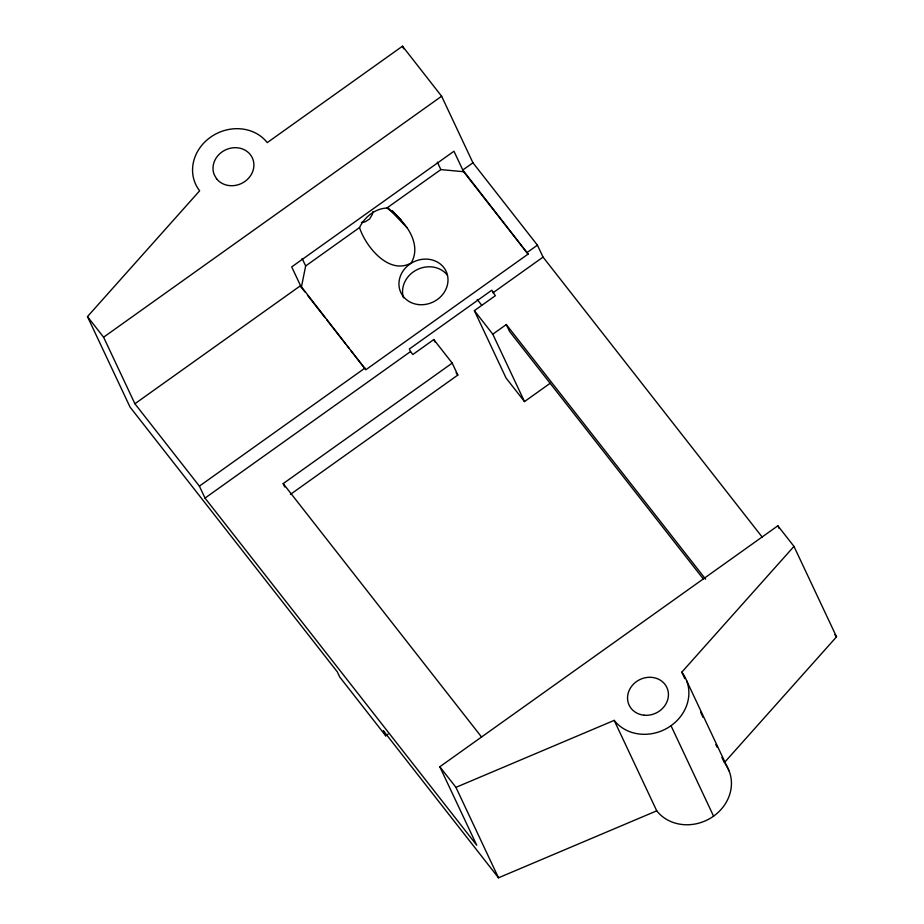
<?xml version="1.0" encoding="UTF-8"?>
<svg xmlns="http://www.w3.org/2000/svg" width="924" height="924" viewBox="0 0 924 924"><rect width="100%" height="100%" fill="white"/><g stroke="black" fill="none" stroke-linecap="round" stroke-linejoin="round"><path stroke-width="1.39" d="M372.892 211.642L372.476 214.206L369.565 219.023L364.968 221.922L361.388 222.407M304.874 291.892L301.351 287.387L305.659 265.973L302.148 258.524M305.659 265.973L359.528 227.547C364.449 217.175 375.098 208.501 386.867 208.039L440.863 169.589L463.605 171.714L528.089 254.1L365.823 369.762L300.543 285.678L134.904 403.753L199.388 486.139L205.013 498.082L476.749 845.252L439.812 766.758L777.846 525.791L793.97 546.384L836.532 636.821L724.347 762.623L721.91 757.461M388.068 734.164L385.758 735.816L339.697 676.969L337.295 671.852L130.03 407.057L87.468 316.609L199.653 190.794A41.684 37.168 -25.2 0 1 210.429 137.283A41.684 37.168 -25.2 0 1 267.255 142.608L402.494 46.2L441.626 96.235L472.938 162.786L537.422 245.16L543.046 257.103L762.392 537.341M713.571 816.158L671.009 725.71A41.684 37.168 -25.2 0 0 681.785 672.187L793.97 546.384M134.904 403.753L103.592 337.202L441.626 96.235M472.938 162.786L462.797 170.004L528.089 254.1M199.388 486.139L365.026 368.052M527.281 252.391L537.422 245.16M205.013 498.082L410.533 351.57L409.332 349.006L491.811 290.205L495.322 295.715L474.358 310.649L506.075 378.055L524.497 401.582L550.103 383.333M493.012 292.769L543.046 257.103M290.39 494.421L457.842 375.052L452.217 363.109L433.795 339.57L412.832 354.516L410.533 351.57M284.811 487.006L283.194 483.599L452.217 363.109M524.497 401.582L492.781 334.188L506.306 324.555L705.613 579.186M439.812 766.758L455.936 787.352L614.183 720.385A41.684 37.168 -25.2 0 0 671.009 725.71M385.758 735.816L383.344 730.688L498.498 877.8L656.733 810.833A41.684 37.168 -25.2 0 0 712.947 816.597A41.684 37.168 -25.2 0 0 725.167 763.744M386.867 208.039C403.511 218.953 422.88 242.619 411.272 262.878C389.189 275.652 365.604 246.616 359.528 227.547M392.25 211.169L394.202 213.225M388.565 208.339L406.987 227.708M392.307 210.811L401.028 219.993M834.765 634.569L836.532 636.821M703.487 579.186L509.517 331.381L506.306 324.555M477.223 299.48L481.67 305.163M474.358 310.649L492.781 334.188M456.086 372.811L457.842 375.052M307.53 295.287L325.19 317.856M326.957 320.108L345.507 343.809M347.274 346.061L349.041 348.325M350.808 350.577L364.945 368.63M283.194 483.599L481.612 737.086M87.468 316.609L103.592 337.202M777.846 525.791L779.059 528.355M463.605 171.714L453.961 151.236L291.707 266.909L301.351 287.387M402.494 46.2L403.719 48.787M686.59 680.63L729.151 771.066M681.785 672.187L684.823 678.655M700.635 712.242L703.06 717.405M715.834 744.536L717.047 747.123M437.364 162.139L440.863 169.589M614.183 720.385L656.733 810.833M433.795 339.57L434.915 341.961M455.936 787.352L498.498 877.8M403.488 297.782A25.006 22.303 -25.2 0 1 416.724 269.843A25.006 22.303 -25.2 0 1 447.435 275.237M216.551 178.748L214.149 174.532A20.836 18.584 -25.2 0 1 235.505 147.69A20.836 18.584 -25.2 0 1 251.039 174.936A20.836 18.584 -25.2 0 1 216.551 178.748M644.178 715.211A20.836 18.584 -25.2 0 0 667.29 688.461A20.836 18.584 -25.2 0 0 632.49 685.204A20.836 18.584 -25.2 0 0 644.178 715.211M418.768 304.608A25.006 22.303 -25.2 0 0 446.673 272.638A25.006 22.303 -25.2 0 0 404.955 268.514A25.006 22.303 -25.2 0 0 418.768 304.608"/></g></svg>
